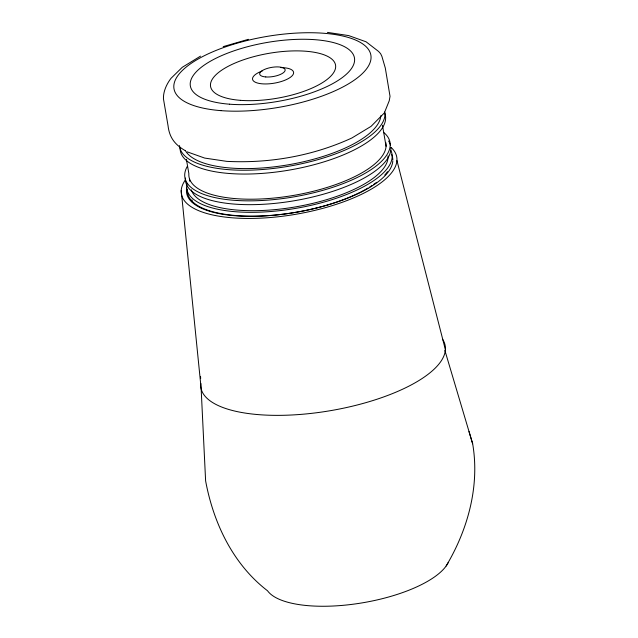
<?xml version="1.0" encoding="UTF-8"?>
<svg xmlns="http://www.w3.org/2000/svg" width="638" height="638" viewBox="0 0 638 638"><rect width="100%" height="100%" fill="white"/><g stroke="black" fill="none" stroke-linecap="round" stroke-linejoin="round"><path stroke-width="0.96" d="M384.762 111.873L389.22 100.812L390.033 96.354L385.304 68.051L381.907 56.391L380.607 53.688L378.597 51.463L366.084 41.797L348.675 35.592L327.406 32.386M446.129 566.018C467.845 529.668 479.896 486.132 472.67 443.801L444.861 350.374M384.116 113.157L371.037 126.38L351.945 137.952C312.995 155.911 269.555 163.527 226.801 161.366L204.662 158.072L187.253 151.868M200.507 56.136L182.293 67.285L171.032 78.299C166.662 83.993 163.168 91.529 163.448 98.818L168.025 125.614C169.365 137.409 174.724 144.475 184.884 150.44M223.212 46.622L248.397 39.317M469.01 431.543L472.67 443.801M396.932 160.545L445.396 349.704M382.465 125.255L386.062 146.301M186.4 159.301L188.856 173.656A99.879 35.959 -9.7 0 0 290.075 195.986A99.879 35.959 -9.7 0 0 385.791 142.537M181.208 190.507L200.659 383.645A123.955 44.62 -9.7 0 0 334.551 409.947A123.955 44.62 -9.7 0 0 442.636 339.336M191.998 199.885L192.094 201.871M200.563 376.595L200.659 378.581M200.898 383.55L205.611 480.837C213.395 522.961 232.966 564.239 267.545 590.788A93.634 33.71 -9.7 0 0 359.465 603.309A93.634 33.71 -9.7 0 0 448.219 562.564M387.497 171.662A103.922 37.411 -9.7 0 1 384.802 174.987M376.611 182.324A103.922 37.411 -9.7 0 1 373.701 184.414M372.145 185.451A103.922 37.411 -9.7 0 1 369.705 187.006M367.998 188.035A103.922 37.411 -9.7 0 1 360.701 192.038M359.744 192.517A103.922 37.411 -9.7 0 1 245.367 216.282A103.922 37.411 -9.7 0 1 186.679 188.106M391.15 147.498A109.257 39.333 -9.7 0 1 291.367 215.006A109.257 39.333 -9.7 0 1 185.586 179.589M280.919 67.612A20.807 7.489 -9.7 0 1 290.011 77.565A20.807 7.489 -9.7 0 1 258.167 83.211A20.807 7.489 -9.7 0 1 262.33 70.906M383.741 132.465A104.042 37.451 -9.7 0 1 294.357 196.799A104.042 37.451 -9.7 0 1 187.245 166.462M384.834 112.16A104.042 37.451 -9.7 0 1 286.271 166.662A104.042 37.451 -9.7 0 1 179.517 145.584M384.355 112.192A104.042 37.451 -9.7 0 1 289.652 170.027A104.042 37.451 -9.7 0 1 180.163 147.434M390.823 147.585A104.042 37.451 -9.7 0 1 288.137 201.728A104.042 37.451 -9.7 0 1 185.403 178.05M388.606 141.006A104.042 37.451 -9.7 0 1 390.544 145.639M392.793 161.039A104.042 37.451 -9.7 0 1 287.427 213.594A104.042 37.451 -9.7 0 1 187.365 189.534M391.549 154.292A104.042 37.451 -9.7 0 1 392.825 160.05M388.024 155.887A99.879 35.959 -9.7 0 1 295.896 206.832A99.879 35.959 -9.7 0 1 191.328 189.821M189.781 181.248A99.879 35.959 -9.7 0 1 189.478 178.433M390.895 150.464A104.042 37.451 -9.7 0 1 293.966 208.674A104.042 37.451 -9.7 0 1 186.918 184.031M380.83 115.685A99.879 35.959 -9.7 0 1 290.019 164.5A99.879 35.959 -9.7 0 1 185.251 150.393M265.759 76.951A12.904 4.641 -9.7 0 0 285.154 70.188A12.904 4.641 -9.7 0 0 266.333 68.729A12.904 4.641 -9.7 0 0 265.759 76.951M220.907 110.637A99.879 35.959 -9.7 0 0 371.021 58.281A99.879 35.959 -9.7 0 0 225.318 46.949A99.879 35.959 -9.7 0 0 220.907 110.637M240.382 100.333A63.385 22.816 -9.7 0 0 335.644 67.102A63.385 22.816 -9.7 0 0 243.174 59.908A63.385 22.816 -9.7 0 0 240.382 100.333M229.489 104.193A83.235 29.962 -9.7 0 0 354.584 60.562A83.235 29.962 -9.7 0 0 233.165 51.112A83.235 29.962 -9.7 0 0 229.489 104.193"/></g></svg>
